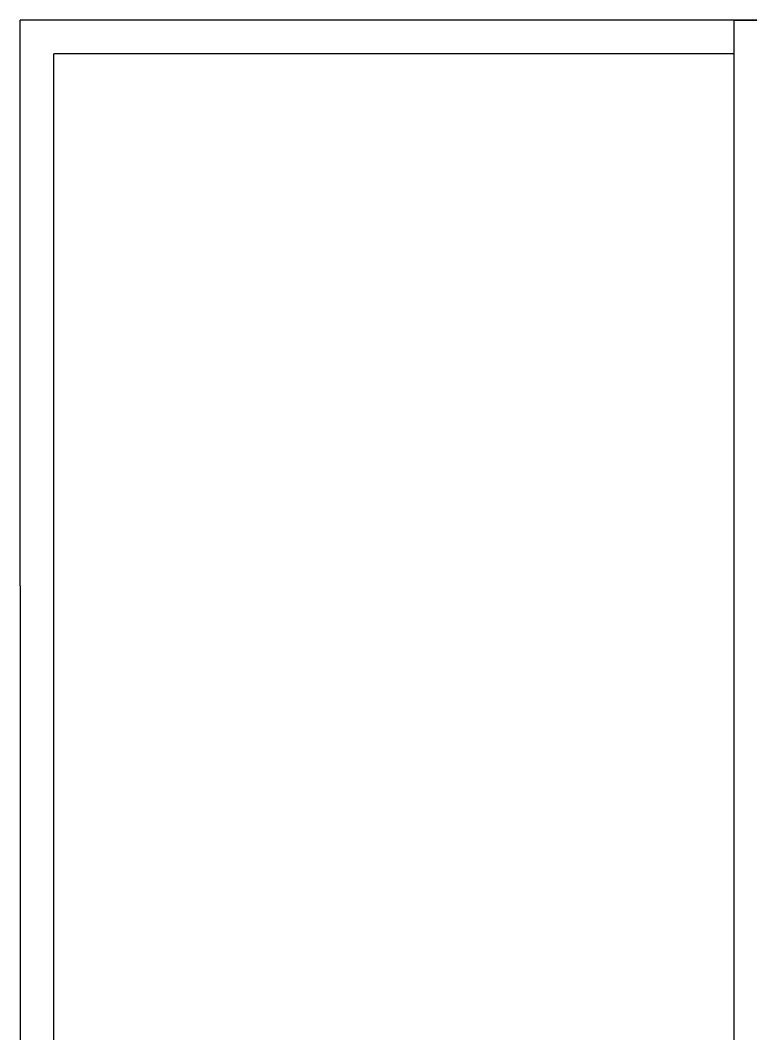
# Model space of a CAD drawing. Header units: inches. Extents: x 484217 to 497210, y -26946 to -21493.
# Drawn here: x 484306.1 to 484501.7, y -23943.1 to -23671.7 of the extents above; entities that cross this region are included whole.
import ezdxf

# ---------------------------------------------------------------- set-up
doc = ezdxf.new("R2010")
doc.units = ezdxf.units.IN
doc.header["$LTSCALE"] = 20
doc.header["$MEASUREMENT"] = 0
doc.layers.add('I-WALL-IN', color=3, linetype='Continuous')

msp = doc.modelspace()

# ---------------------------------------------------------------- linework, layer by layer
at = {"layer": 'I-WALL-IN'}
for p, q in [((484821.99, -23671.72, 6.93), (484306.12, -23671.72, 6.93)), ((484306.12, -23697.12, 6.93), (484306.12, -23671.72, 6.93)), ((484497.2, -23671.72, 6.93), (484696.81, -23671.72, 6.93)), ((484497.2, -23671.72, 6.93), (484497.2, -25280.47, 6.93)), ((484497.2, -23680.72, 6.93), (484315.12, -23680.72, 6.93)), ((484315.12, -23697.12, 6.93), (484315.12, -23680.72, 6.93)), ((484306.43, -25867.72, 6.93), (484306.12, -23697.12, 6.93)), ((484315.12, -25867.72, 6.93), (484315.12, -23697.12, 6.93))]:
    msp.add_line(p, q, dxfattribs=at)

doc.saveas('drawing.dxf')
